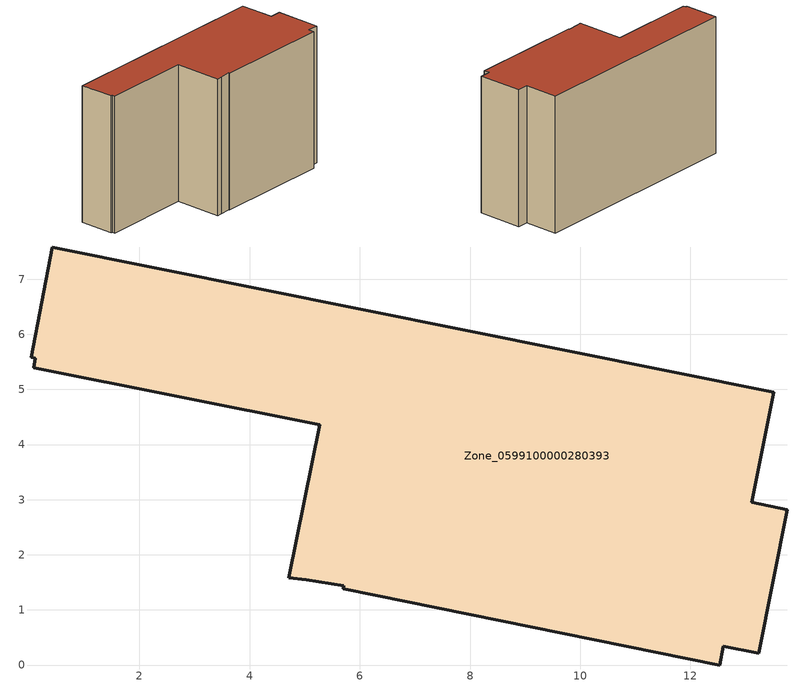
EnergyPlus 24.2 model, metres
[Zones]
Zone_0599100000280393
 floor ground (C_G): 5.03,1.54 4.71,1.58 5.27,4.36 0.08,5.4 0.11,5.57 0.03,5.58 0.42,7.59 13.51,4.95 13.11,2.95 13.76,2.82 13.24,0.21 12.59,0.34 12.53,0 5.7,1.38 5.71,1.44 z0
 wall outside (C_F): 5.7,1.38 12.53,0 12.59,0.34 13.24,0.21 13.76,2.82 13.11,2.95 13.51,4.95 0.42,7.59 0.03,5.58 0.11,5.57 0.08,5.4 5.27,4.36 4.71,1.58 5.03,1.54 5.71,1.44 5.7,1.38 z0:8.2
 roof outside (C_R): 4.71,1.58 5.03,1.54 5.71,1.44 5.7,1.38 12.53,0 12.59,0.34 13.24,0.21 13.76,2.82 13.11,2.95 13.51,4.95 0.42,7.59 0.03,5.58 0.11,5.57 0.08,5.4 5.27,4.36 z8.2
[BUILDING]
Pand.0599100000280393: North Axis=0; Terrain=City; Loads Convergence Tolerance Value=0.04; Temperature Convergence Tolerance Value=0.4; Solar Distribution=FullExterior; Maximum Number of Warmup Days=25; Minimum Number of Warmup Days=1
[Site:Location]
Rotterdam.The.Hague.AP_ZH_NLD Design_Conditions: Latitude=51.96; Longitude=4.45; Time Zone=1; Elevation=-4.5
[SITE:GROUNDTEMPERATURE:BUILDINGSURFACE]
18, 18, 18, 18, 18, 18, 18, 18, 18, 18, 18, 18
[MATERIAL] Thermal Absorptance=0.9; Solar Absorptance=0.7; Visible Absorptance=0.7
Name | Roughness | Thickness | Conductivity | Density | Specific Heat
G.TC.1946 | MediumSmooth | 0.15 | 1 | 540 | 1210
F.TC.1946 | Rough | 0.3 | 0.857143 | 1920 | 840
R.TC.1946 | MediumRough | 0.2 | 0.909091 | 1500 | 1000
[CONSTRUCTION]
C_G: G.TC.1946
C_F: F.TC.1946
C_R: R.TC.1946
[ZONE]
Zone_0599100000280393: Type=1; Multiplier=1; Ceiling Height=Autocalculate; Volume=Autocalculate; Floor Area=autocalculate; Part of Total Floor Area=Yes
[ZONEINFILTRATION:DESIGNFLOWRATE]
Infil_Zone_0599100000280393: Zone or ZoneList or Space or SpaceList=Zone_0599100000280393; Schedule=AlwaysOn; Design Flow Rate Calculation Method=Flow/Area; Flow Rate per Floor Area=0.003; Constant Term Coefficient=1; Temperature Term Coefficient=0; Velocity Term Coefficient=0; Velocity Squared Term Coefficient=0
[HVACTEMPLATE:ZONE:IDEALLOADSAIRSYSTEM]
Zone_0599100000280393: Maximum Heating Supply Air Temperature=50; Minimum Cooling Supply Air Temperature=13; Maximum Heating Supply Air Humidity Ratio=0.0156; Minimum Cooling Supply Air Humidity Ratio=0.0077; Heating Limit=NoLimit; Cooling Limit=NoLimit; Dehumidification Control Type=ConstantSensibleHeatRatio; Cooling Sensible Heat Ratio=0.7; Dehumidification Setpoint=60; Humidification Control Type=None; Humidification Setpoint=30; Outdoor Air Method=None; Outdoor Air Flow Rate per Person=0.00944; Outdoor Air Flow Rate per Zone Floor Area=0; Outdoor Air Flow Rate per Zone=0; Demand Controlled Ventilation Type=None; Outdoor Air Economizer Type=NoEconomizer; Heat Recovery Type=None; Sensible Heat Recovery Effectiveness=0.7; Latent Heat Recovery Effectiveness=0.65
[ZONECONTROL:THERMOSTAT]
ThermostatControl_Zone_0599100000280393: Zone or ZoneList=Zone_0599100000280393; Control Type Schedule=DualSetpointControlType; Control 1=Thermostat_Zone_0599100000280393; Temperature Difference Between Cutout And Setpoint=0
[THERMOSTATSETPOINT:DUALSETPOINT]
Thermostat_Zone_0599100000280393: Heating Setpoint Temperature Schedule=HeatingSetpoint_Zone_0599100000280393; Cooling Setpoint Temperature Schedule=CoolingSetpoint_Zone_0599100000280393
[SCHEDULE:COMPACT]
HeatingSetpoint_Zone_0599100000280393: Through: 12/31, For: AllDays, Until: 24:00, 21
CoolingSetpoint_Zone_0599100000280393: Through: 12/31, For: AllDays, Until: 24:00, 24
DualSetpointControlType: Through: 12/31, For: AllDays, Until: 24:00, 4
AlwaysOn: Through: 12/31, For: AllDays, Until: 24:00, 1
